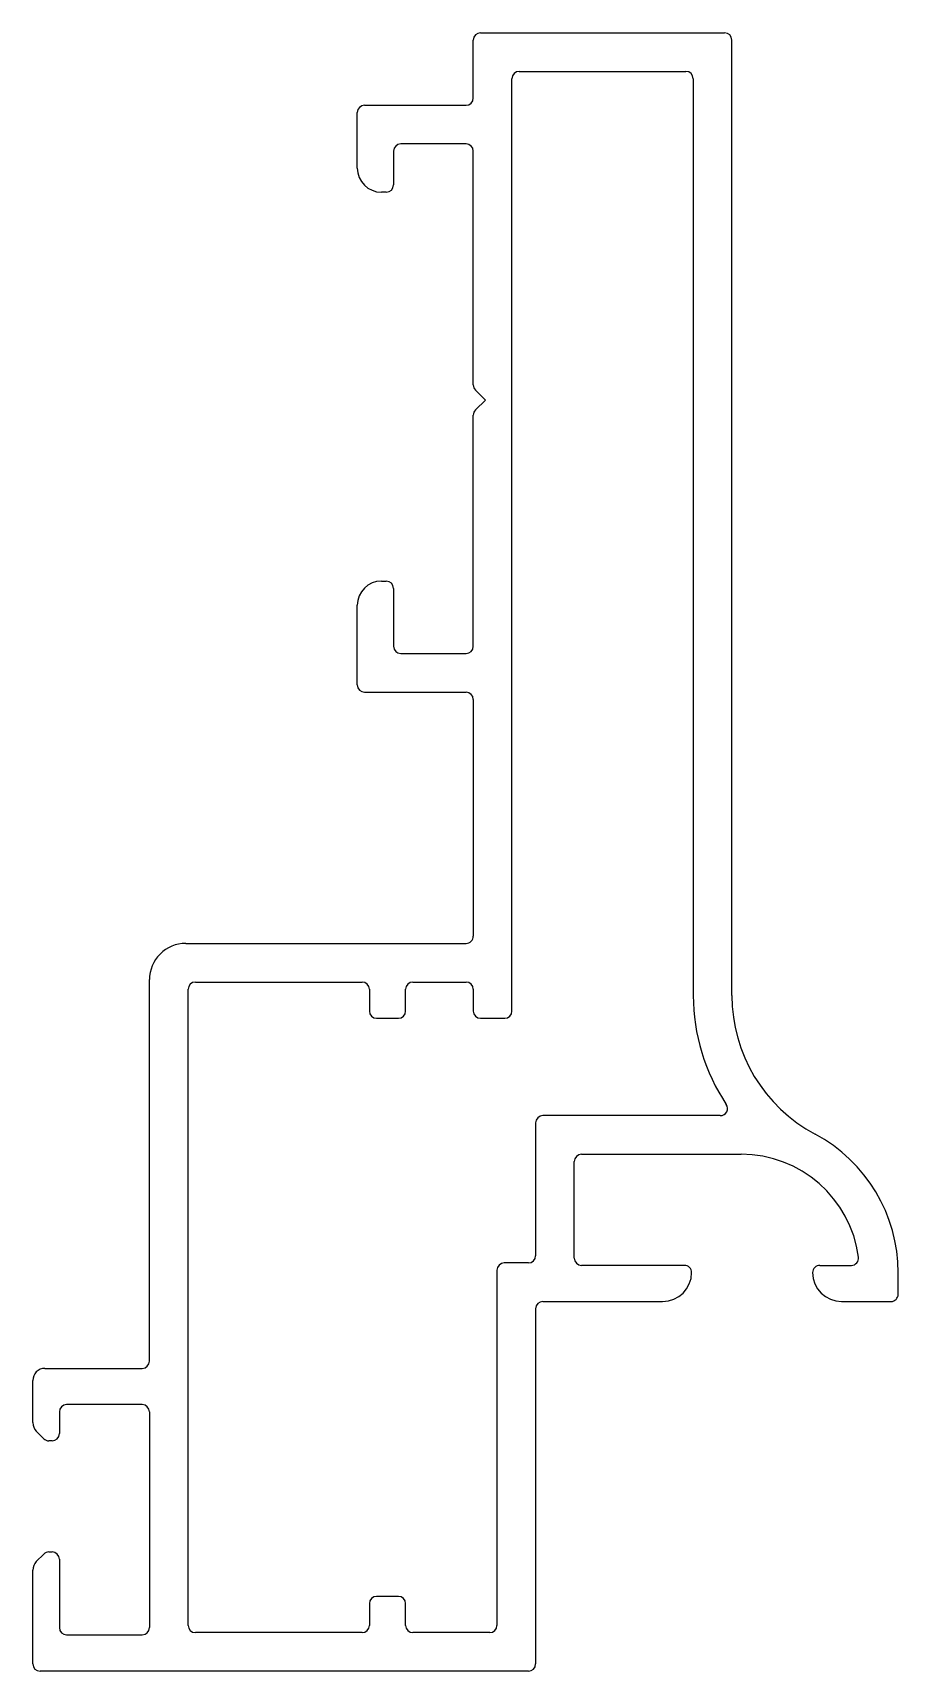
# Model space of a CAD drawing. Extents: x 33.5 to 69.3, y 24.8 to 92.6.
import ezdxf

# ---------------------------------------------------------------- set-up
doc = ezdxf.new("R2010")
doc.units = 0
doc.layers.get('0').update_dxf_attribs({"linetype": 'CONTINUOUS'})

msp = doc.modelspace()

# ---------------------------------------------------------------- linework, layer by layer
at = {"color": 0}
for p, q in [((51.76, 89.9), (51.76, 92.3)), ((52.06, 92.6), (62.16, 92.6)), ((62.463, 52.739), (62.46, 92.3)), ((53.66, 91), (60.56, 91)), ((53.36, 52.1), (53.36, 90.7)), ((60.86, 90.7), (60.863, 52.739)), ((47.26, 89.6), (51.46, 89.6)), ((46.96, 87), (46.96, 89.3)), ((48.46, 87.7), (48.46, 86.3)), ((51.46, 88), (48.76, 88)), ((51.76, 78.021), (51.76, 87.7)), ((48.16, 86), (47.96, 86)), ((52.26, 77.396), (51.848, 77.808)), ((51.848, 76.984), (52.26, 77.396)), ((51.76, 67.2), (51.76, 76.772)), ((47.96, 69.9), (48.16, 69.9)), ((48.46, 69.6), (48.46, 67.2)), ((46.96, 65.6), (46.96, 68.9)), ((48.76, 66.9), (51.46, 66.9)), ((47.26, 65.3), (51.46, 65.3)), ((51.76, 65), (51.76, 55.2)), ((39.858, 54.9), (51.46, 54.9)), ((38.358, 37.608), (38.358, 53.4)), ((39.958, 26.67), (39.958, 53)), ((40.258, 53.3), (47.158, 53.3)), ((47.458, 53), (47.458, 52.1)), ((48.958, 52.1), (48.958, 53)), ((49.258, 53.3), (51.46, 53.3)), ((51.76, 53), (51.76, 52.1)), ((47.758, 51.8), (48.658, 51.8)), ((52.06, 51.8), (53.06, 51.8)), ((61.981, 47.77), (54.637, 47.77)), ((54.337, 47.47), (54.337, 41.973)), ((56.237, 46.17), (62.843, 46.17)), ((55.937, 41.873), (55.937, 45.87)), ((54.037, 41.673), (53.04, 41.673)), ((60.494, 41.573), (56.237, 41.573)), ((66.101, 41.573), (67.404, 41.573)), ((52.74, 41.373), (52.74, 26.67)), ((69.343, 40.376), (69.343, 41.27)), ((54.64, 40.076), (59.594, 40.076)), ((67.001, 40.076), (69.043, 40.076)), ((54.34, 39.776), (54.34, 25.07)), ((34.03, 37.308), (38.058, 37.308)), ((33.53, 35.061), (33.53, 36.808)), ((34.63, 35.508), (34.63, 34.609)), ((38.058, 35.808), (34.93, 35.808)), ((38.358, 35.508), (38.358, 26.575)), ((33.986, 34.397), (33.676, 34.707)), ((34.33, 34.309), (34.199, 34.309)), ((33.676, 29.311), (33.986, 29.621)), ((34.199, 29.709), (34.33, 29.709)), ((34.63, 29.409), (34.63, 26.575)), ((33.53, 25.07), (33.53, 28.958)), ((48.658, 27.87), (47.758, 27.87)), ((47.458, 27.57), (47.458, 26.67)), ((48.958, 26.67), (48.958, 27.57)), ((34.93, 26.275), (38.058, 26.275)), ((47.158, 26.37), (40.258, 26.37)), ((52.44, 26.37), (49.258, 26.37)), ((54.04, 24.77), (33.83, 24.77))]:
    msp.add_line(p, q, dxfattribs=at)
for centre, radius, start, end in [((52.06, 92.3), 0.3, 90.00037, 180), ((62.16, 92.3), 0.3, 0.00438, 90.00037), ((53.66, 90.7), 0.3, 90, 180), ((60.56, 90.7), 0.3, 360, 90), ((47.26, 89.3), 0.3, 90, 180), ((51.46, 89.9), 0.3, 270.00141, 0), ((48.76, 87.7), 0.3, 90, 180), ((51.46, 87.7), 0.3, 360, 90), ((47.96, 87), 1, 180, 270), ((48.16, 86.3), 0.3, 270, 360), ((52.06, 78.021), 0.3, 180, 225), ((52.06, 76.772), 0.3, 135, 180), ((47.96, 68.9), 1, 90, 180), ((48.16, 69.6), 0.3, 0, 90), ((48.76, 67.2), 0.3, 180, 270), ((51.46, 67.2), 0.3, 270, 0), ((47.26, 65.6), 0.3, 180, 270), ((51.46, 65), 0.3, 0, 90), ((51.46, 55.2), 0.3, 269.99912, 0), ((39.858, 53.4), 1.5, 89.99844, 180), ((40.258, 53), 0.3, 90, 180), ((47.158, 53), 0.3, 0, 90), ((49.258, 53), 0.3, 90, 180), ((51.46, 53), 0.3, 360, 90), ((68.963, 52.74), 8.1, 180.00438, 213.77281), ((68.963, 52.74), 6.5, 180.00438, 241.91798), ((47.758, 52.1), 0.3, 180, 270), ((48.658, 52.1), 0.3, 270, 0), ((52.06, 52.1), 0.3, 180, 270), ((53.06, 52.1), 0.3, 270, 0), ((61.981, 48.07), 0.3, 270, 33.77281), ((54.637, 47.47), 0.3, 90, 180), ((62.843, 41.27), 6.5, 0, 61.91798), ((56.237, 45.87), 0.3, 90, 180), ((62.843, 41.27), 4.9, 7.52778, 90), ((53.04, 41.373), 0.3, 90, 180), ((54.037, 41.973), 0.3, 270, 0), ((56.237, 41.873), 0.3, 180, 270), ((60.494, 41.273), 0.3, 359.7652, 90), ((66.101, 41.273), 0.3, 90, 180.2348), ((67.404, 41.873), 0.3, 270, 7.52778), ((59.594, 41.276), 1.2, 270, 359.7652), ((67.001, 41.276), 1.2, 180.2348, 270), ((54.64, 39.776), 0.3, 90.00749, 180), ((69.043, 40.376), 0.3, 269.99243, 0), ((34.03, 36.808), 0.5, 90, 180), ((38.058, 37.608), 0.3, 270, 0), ((34.93, 35.508), 0.3, 90, 180), ((38.058, 35.508), 0.3, 0, 90), ((34.03, 35.061), 0.5, 180, 225), ((34.33, 34.609), 0.3, 270, 0), ((34.199, 34.609), 0.3, 225, 270), ((34.03, 28.958), 0.5, 135, 180), ((34.199, 29.409), 0.3, 90, 135), ((34.33, 29.409), 0.3, 0, 90), ((47.758, 27.57), 0.3, 90, 180), ((48.658, 27.57), 0.3, 0, 90), ((34.93, 26.575), 0.3, 180, 270), ((38.058, 26.575), 0.3, 270, 0), ((40.258, 26.67), 0.3, 180, 270), ((47.158, 26.67), 0.3, 270, 360), ((49.258, 26.67), 0.3, 180, 270), ((52.44, 26.67), 0.3, 270, 0), ((33.83, 25.07), 0.3, 180, 270), ((54.04, 25.07), 0.3, 270, 0)]:
    msp.add_arc(centre, radius, start, end, dxfattribs=at)

doc.saveas('drawing.dxf')
